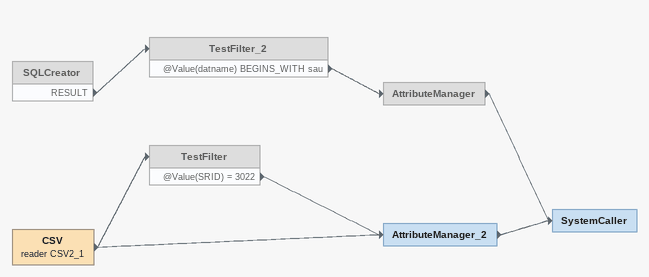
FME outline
SQLCreator [off]
    RESULT -> TestFilter_2
TestFilter_2 [off]
    @Value(datname) BEGINS_WITH sau -> AttributeManager
AttributeManager [off]
    -> SystemCaller
CSV (reader CSV2_1)
    -> TestFilter
    -> AttributeManager_2
TestFilter [off]
    @Value(SRID) = 3022 -> AttributeManager_2
AttributeManager_2
    -> SystemCaller
SystemCaller
